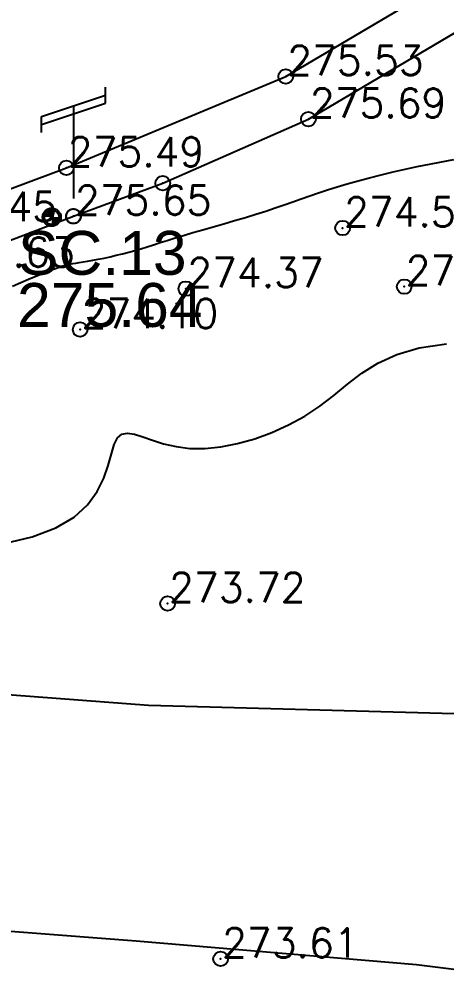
# Model space of a CAD drawing. Header units: millimetres. Extents: x 524954 to 526204, y 9523489 to 9524010.
# Drawn here: x 525514.59 to 525529.2, y 9523639.75 to 9523672.16 of the extents above; entities that cross this region are included whole.
import ezdxf
from ezdxf.enums import TextEntityAlignment as Align

# ---------------------------------------------------------------- set-up
doc = ezdxf.new("R2010")
doc.units = ezdxf.units.MM
doc.header["$PDMODE"] = 32
doc.header["$PDSIZE"] = 0.5
doc.linetypes.add('CACHE2', pattern=[4.7625, 3.175, -1.5875])
for name, color, linetype in [('Bord_Route_Existante', 6, 'Continuous'), ('CN_02_00', 4, 'Continuous'), ('CN_05_00', 6, 'Continuous'), ('PLUME_4', 3, 'Continuous'), ('PLUME_6', 2, 'Continuous'), ('Réseau_Electrique', 1, 'CACHE2'), ('TopoAlt', 3, 'Continuous'), ('TopoAlt polygo', 7, 'Continuous'), ('TOPOJIS', 7, 'Continuous'), ('TOPOJIS polygo', 1, 'Continuous'), ('TopoMat polygo', 1, 'Continuous')]:
    doc.layers.add(name, color=color, linetype=linetype)
doc.layers.add('Bord_Route_Existante_POLY3D', color=6, linetype='Continuous', plot=False)
doc.layers.add('Trottoir', color=7, linetype='Continuous', true_color=0xff6666)
doc.styles.add('Arial 1.0', font='arial.ttf', dxfattribs={"width": 0.99, "height": 1})
doc.styles.add('Simplex 1.0', font='Simplex.shx', dxfattribs={"width": 0.99, "height": 1})

# ---------------------------------------------------------------- blocks, each defined once
blk = doc.blocks.new('TCPOINT M')
at = {"color": 0}
blk.add_point((0, 0), dxfattribs=at)
at = {"layer": 'TopoAlt', "style": 'Simplex 1.0', "width": 0.99}
blk.add_attdef('ALT', (0.15, 0.15), '', height=1, dxfattribs=at)
blk = doc.blocks.new('e004')
at = {"color": 0}
blk.add_line((0, 3.777478), (0, 0.25), dxfattribs=at)
for points in [[(-1.096503, 3.137365), (-1.096503, 3.412949), (1.096503, 4.142007), (1.096503, 4.417591)], [(-1.096503, 2.861781), (-1.096503, 3.137365), (1.096503, 3.866423), (1.096503, 4.142007)]]:
    blk.add_lwpolyline(points, dxfattribs=at)
blk.add_circle((0, 0), 0.25, dxfattribs=at)
blk = doc.blocks.new('TCPOINT polygo')
at = {"color": 0, "const_width": 0.075}
blk.add_lwpolyline([(0, 0.0375, 1), (0, -0.0375, 1)], format="xyb", close=True, dxfattribs=at)
at = {"color": 0}
blk.add_point((0, 0), dxfattribs=at)
at = {"layer": 'TopoAlt polygo', "style": 'Arial 1.0', "width": 0.99}
blk.add_attdef('ALT', (0.15, 0.15), '', height=2, dxfattribs=at)
at = {"layer": 'TopoMat polygo', "style": 'Arial 1.0', "width": 0.99}
blk.add_attdef('MAT', text='', height=2, dxfattribs=at).set_placement((0.15, -2.5), align=Align.TOP_LEFT)
blk = doc.blocks.new('t014')
at = {"color": 0, "const_width": 1.249375}
for points in [[(0, 0.625313, 0.414214), (-0.625313, 0, 1)], [(0, -0.625312, 0.414214), (0.625313, 0, 0.414214)]]:
    blk.add_lwpolyline(points, format="xyb", dxfattribs=at)
at = {"color": 0}
blk.add_circle((0, 0), 1.25, dxfattribs=at)

msp = doc.modelspace()

# ---------------------------------------------------------------- linework, layer by layer
at = {"layer": 'Bord_Route_Existante', "flags": 128}
msp.add_lwpolyline([(525461.112, 9523651.402), (525467.945, 9523652.385), (525485.241, 9523656.239), (525502.427, 9523662.393), (525506.854, 9523663.715), (525511.177, 9523665.194), (525516.213, 9523667.068), (525523.714, 9523670.191), (525544.56, 9523682.495), (525557.283, 9523693.066), (525562.756, 9523698.579), (525563.474, 9523699.322), (525564.289, 9523700.021), (525565.163, 9523700.512), (525583.855, 9523708.657), (525595.969, 9523713.769), (525607.517, 9523716.556), (525607.517, 9523716.556), (525607.517, 9523716.556), (525613.848, 9523717.664)], dxfattribs=at)
at = {"layer": 'Bord_Route_Existante_POLY3D'}
msp.add_polyline3d([(525461.112, 9523651.402, 275.48), (525467.945, 9523652.385, 275.63), (525485.241, 9523656.239, 275.51), (525502.427, 9523662.393, 275.42), (525503.35, 9523662.636, 275.42), (525506.854, 9523663.715, 275.41), (525511.177, 9523665.194, 275.45), (525516.213, 9523667.068, 275.49), (525523.714, 9523670.191, 275.53), (525544.56, 9523682.495, 275.6), (525557.283, 9523693.066, 275.67), (525562.756, 9523698.579, 275.68), (525563.474, 9523699.322, 275.68), (525564.289, 9523700.021, 275.65), (525565.163, 9523700.512, 275.68), (525583.855, 9523708.657, 275.97), (525595.969, 9523713.769, 276.16), (525596.026, 9523713.77, 276.156), (525607.517, 9523716.556, 276.305), (525613.768, 9523717.584, 276.565), (525613.848, 9523717.664, 276.56)], dxfattribs=at)
at = {"layer": 'CN_02_00', "elevation": 274, "flags": 128}
msp.add_lwpolyline([(525514.082, 9523654.233), (525515.04, 9523654.462), (525515.848, 9523654.761), (525516.475, 9523655.132), (525516.938, 9523655.554), (525517.268, 9523656.005), (525517.494, 9523656.461), (525517.646, 9523656.896), (525517.754, 9523657.288), (525517.848, 9523657.613), (525517.957, 9523657.845), (525518.107, 9523657.97), (525518.303, 9523658.002), (525518.544, 9523657.963), (525518.83, 9523657.875), (525519.163, 9523657.76), (525519.541, 9523657.641), (525519.965, 9523657.54), (525520.436, 9523657.479), (525520.95, 9523657.477), (525521.499, 9523657.533), (525522.071, 9523657.645), (525522.655, 9523657.809), (525523.239, 9523658.022), (525523.812, 9523658.28), (525524.363, 9523658.58), (525524.879, 9523658.919), (525525.358, 9523659.289), (525525.827, 9523659.673), (525526.319, 9523660.049), (525526.869, 9523660.397), (525527.512, 9523660.694), (525528.283, 9523660.919), (525529.216, 9523661.052)], dxfattribs=at)
at = {"layer": 'CN_05_00', "elevation": 275, "flags": 128}
msp.add_lwpolyline([(525514.374, 9523663.03), (525514.653, 9523663.148), (525514.92, 9523663.261), (525515.172, 9523663.367), (525515.406, 9523663.463), (525515.618, 9523663.548), (525515.803, 9523663.619), (525515.962, 9523663.675), (525516.097, 9523663.718), (525516.216, 9523663.751), (525516.325, 9523663.776), (525516.43, 9523663.795), (525516.538, 9523663.813), (525516.655, 9523663.831), (525516.789, 9523663.851), (525516.942, 9523663.877), (525517.115, 9523663.908), (525517.302, 9523663.945), (525517.502, 9523663.985), (525517.71, 9523664.03), (525517.922, 9523664.079), (525518.137, 9523664.131), (525518.349, 9523664.187), (525518.557, 9523664.245), (525518.764, 9523664.306), (525518.974, 9523664.371), (525519.191, 9523664.44), (525519.42, 9523664.513), (525519.665, 9523664.59), (525519.931, 9523664.673), (525520.221, 9523664.761), (525520.538, 9523664.854), (525520.878, 9523664.952), (525521.234, 9523665.054), (525521.599, 9523665.16), (525521.968, 9523665.267), (525522.335, 9523665.375), (525522.692, 9523665.484), (525523.033, 9523665.592), (525523.355, 9523665.699), (525523.66, 9523665.805), (525523.955, 9523665.91), (525524.245, 9523666.013), (525524.535, 9523666.117), (525524.833, 9523666.219), (525525.142, 9523666.322), (525525.47, 9523666.425), (525525.82, 9523666.527), (525526.19, 9523666.63), (525526.576, 9523666.731), (525526.976, 9523666.831), (525527.384, 9523666.928), (525527.799, 9523667.022), (525528.215, 9523667.112), (525528.631, 9523667.198), (525529.043, 9523667.279), (525529.464, 9523667.358)], dxfattribs=at)
at = {"layer": 'PLUME_4'}
msp.add_lwpolyline([(525578.908, 9523645.54), (525569.324, 9523646.344), (525559.241, 9523647.112), (525549.195, 9523647.381), (525539.112, 9523648.15), (525529.066, 9523648.419), (525519.02, 9523648.688), (525508.937, 9523649.456), (525500.885, 9523649.871), (525499.389, 9523649.762), (525489.878, 9523649.569), (525480.331, 9523649.875), (525479.832, 9523649.838), (525471.209, 9523651.214), (525461.588, 9523652.517)], dxfattribs=at)
msp.add_lwpolyline([(525578.908, 9523645.54), (525569.324, 9523646.344), (525559.241, 9523647.112), (525549.195, 9523647.381), (525539.112, 9523648.15), (525529.066, 9523648.419), (525519.02, 9523648.688), (525508.937, 9523649.456), (525500.885, 9523649.871), (525499.389, 9523649.762), (525489.878, 9523649.569), (525480.331, 9523649.875), (525479.832, 9523649.838), (525471.209, 9523651.214), (525461.588, 9523652.517)], dxfattribs=at)
at = {"layer": 'PLUME_6'}
msp.add_lwpolyline([(525578.14, 9523635.457), (525568.057, 9523636.225), (525558.473, 9523637.029), (525548.39, 9523637.797), (525538.308, 9523638.566), (525528.189, 9523639.832), (525518.605, 9523640.637), (525508.522, 9523641.405), (525500.47, 9523641.82), (525498.439, 9523642.173), (525488.819, 9523643.476), (525479.697, 9523644.815), (525479.198, 9523644.779), (525470.04, 9523646.617), (525460.846, 9523648.954)], dxfattribs=at)
at = {"layer": 'Trottoir', "flags": 128}
msp.add_lwpolyline([(525462.409, 9523650.003), (525470.108, 9523651.329), (525479.566, 9523653.254), (525486.61, 9523655.061), (525504.2, 9523661.177), (525504.2, 9523661.177), (525511.783, 9523663.635), (525516.456, 9523665.414), (525519.508, 9523666.544), (525524.49, 9523668.735), (525545.536, 9523681.167), (525549.271, 9523684.205), (525551.959, 9523686.549), (525562.248, 9523695.654), (525563.955, 9523697.404), (525564.627, 9523698.099), (525565.256, 9523698.638), (525565.911, 9523699.006), (525584.517, 9523707.114), (525584.579, 9523707.14), (525596.622, 9523712.222), (525596.026, 9523713.77)], dxfattribs=at)

# ---------------------------------------------------------------- block references
at = {"layer": 'Réseau_Electrique'}
msp.add_blockref('e004', (525516.456, 9523665.414), dxfattribs=at)
at = {"layer": 'TOPOJIS'}
ref = msp.add_blockref('TCPOINT M', (525523.714, 9523670.191, 275.53), dxfattribs=at)
ref.add_attrib('ALT', '275.53', (525523.764, 9523670.241, 275.53), dxfattribs={"layer": 'TopoAlt', "height": 1, "style": 'Simplex 1.0', "width": 0.99})
ref = msp.add_blockref('TCPOINT M', (525524.49, 9523668.735, 275.69), dxfattribs=at)
ref.add_attrib('ALT', '275.69', (525524.54, 9523668.785, 275.69), dxfattribs={"layer": 'TopoAlt', "height": 1, "style": 'Simplex 1.0', "width": 0.99})
ref = msp.add_blockref('TCPOINT M', (525516.213, 9523667.068, 275.49), dxfattribs=at)
ref.add_attrib('ALT', '275.49', (525516.263, 9523667.118, 275.49), dxfattribs={"layer": 'TopoAlt', "height": 1, "style": 'Simplex 1.0', "width": 0.99})
msp.add_blockref('TCPOINT M', (525519.508, 9523666.544, 275.66), dxfattribs=at)
ref = msp.add_blockref('TCPOINT M', (525516.456, 9523665.414, 275.65), dxfattribs=at)
ref.add_attrib('ALT', '275.65', (525516.506, 9523665.464, 275.65), dxfattribs={"layer": 'TopoAlt', "height": 1, "style": 'Simplex 1.0', "width": 0.99})
ref = msp.add_blockref('TCPOINT M', (525511.177, 9523665.194, 275.45), dxfattribs=at)
ref.add_attrib('ALT', '275.45', (525511.227, 9523665.244, 275.45), dxfattribs={"layer": 'TopoAlt', "height": 1, "style": 'Simplex 1.0', "width": 0.99})
ref = msp.add_blockref('TCPOINT M', (525525.66, 9523665.013, 274.58), dxfattribs=at)
ref.add_attrib('ALT', '274.58', (525525.71, 9523665.063, 274.58), dxfattribs={"layer": 'TopoAlt', "height": 1, "style": 'Simplex 1.0', "width": 0.99})
ref = msp.add_blockref('TCPOINT M', (525511.783, 9523663.635, 275.63), dxfattribs=at)
ref.add_attrib('ALT', '275.63', (525511.833, 9523663.685, 275.63), dxfattribs={"layer": 'TopoAlt', "height": 1, "style": 'Simplex 1.0', "width": 0.99})
ref = msp.add_blockref('TCPOINT M', (525527.767, 9523663.008, 274.02), dxfattribs=at)
ref.add_attrib('ALT', '274.02', (525527.817, 9523663.058, 274.02), dxfattribs={"layer": 'TopoAlt', "height": 1, "style": 'Simplex 1.0', "width": 0.99})
ref = msp.add_blockref('TCPOINT M', (525520.299, 9523662.939, 274.37), dxfattribs=at)
ref.add_attrib('ALT', '274.37', (525520.349, 9523662.989, 274.37), dxfattribs={"layer": 'TopoAlt', "height": 1, "style": 'Simplex 1.0', "width": 0.99})
ref = msp.add_blockref('TCPOINT M', (525516.685, 9523661.542, 274.1), dxfattribs=at)
ref.add_attrib('ALT', '274.10', (525516.735, 9523661.592, 274.1), dxfattribs={"layer": 'TopoAlt', "height": 1, "style": 'Simplex 1.0', "width": 0.99})
ref = msp.add_blockref('TCPOINT M', (525519.677, 9523652.177, 273.72), dxfattribs=at)
ref.add_attrib('ALT', '273.72', (525519.727, 9523652.227, 273.72), dxfattribs={"layer": 'TopoAlt', "height": 1, "style": 'Simplex 1.0', "width": 0.99})
ref = msp.add_blockref('TCPOINT M', (525521.488, 9523640.029, 273.61), dxfattribs=at)
ref.add_attrib('ALT', '273.61', (525521.538, 9523640.079, 273.61), dxfattribs={"layer": 'TopoAlt', "height": 1, "style": 'Simplex 1.0', "width": 0.99})
at = {"layer": 'TOPOJIS polygo', "xscale": 0.25, "yscale": 0.25, "zscale": 0.25}
msp.add_blockref('t014', (525515.713, 9523665.384, 275.636), dxfattribs=at)
at = {"layer": 'TOPOJIS polygo'}
ref = msp.add_blockref('TCPOINT polygo', (525515.713, 9523665.384, 275.64), dxfattribs=at)
ref.add_attrib('MAT', 'SC.13', (525514.561, 9523663.412, 275.64), dxfattribs={"layer": 'TopoMat polygo', "height": 1.5, "style": 'Arial 1.0', "width": 0.99})
ref.add_attrib('ALT', '275.64', dxfattribs={"layer": 'TopoAlt polygo', "height": 1.5, "style": 'Arial 1.0', "width": 0.99}).set_placement((525514.528, 9523663.132, 275.64), align=Align.TOP_LEFT)

doc.saveas('drawing.dxf')
